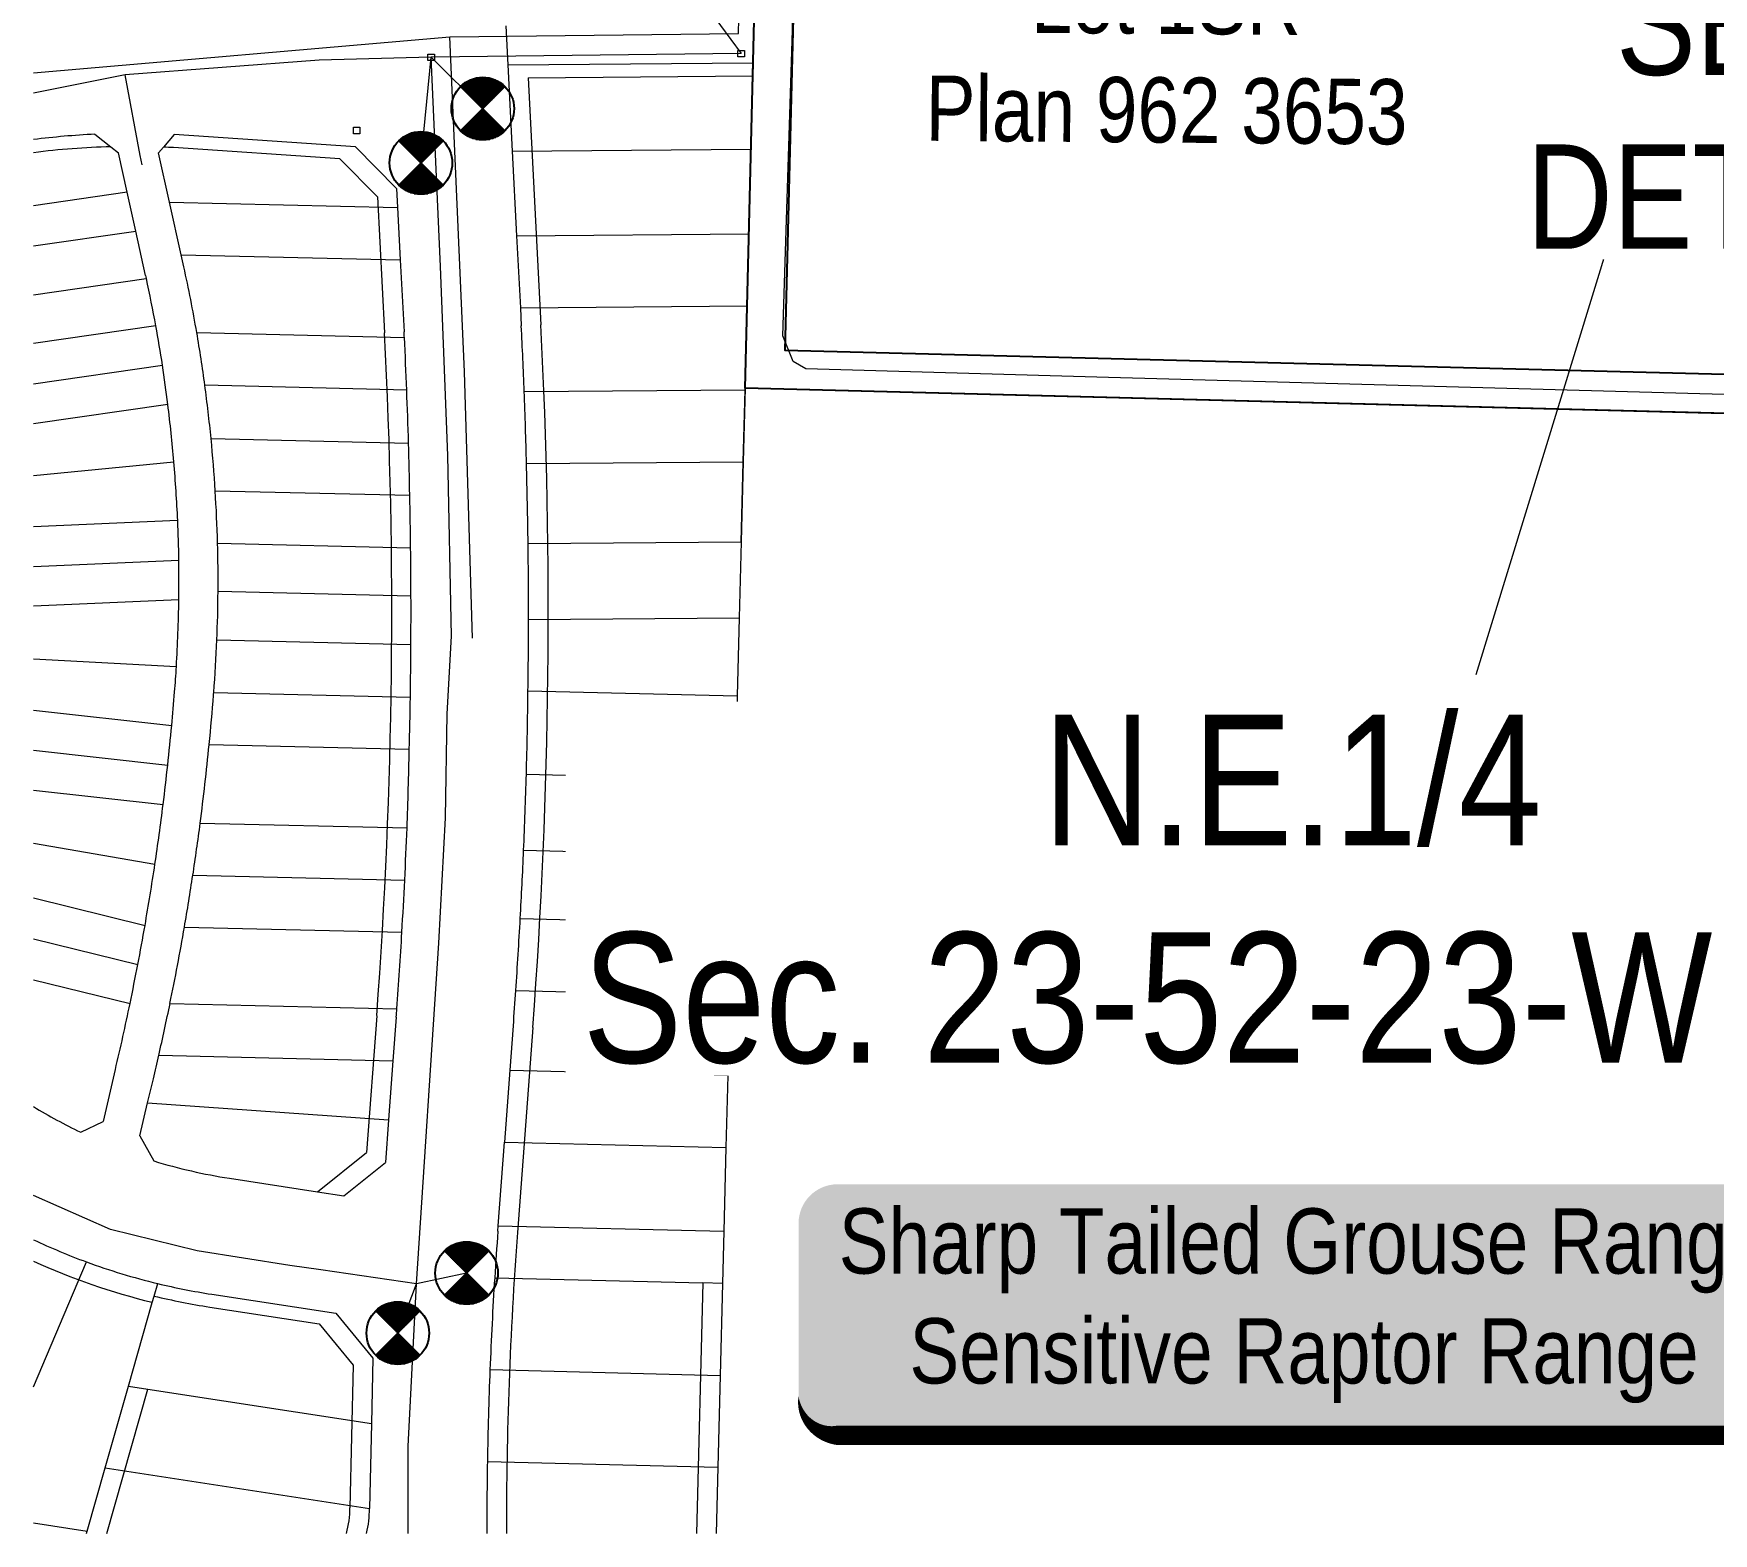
# Model space of a CAD drawing. Extents: x 47903 to 49482, y 5930913 to 5932062.
# Drawn here: x 48054.6 to 48312.1, y 5930912.9 to 5931142.8 of the extents above; entities that cross this region are included whole.
import ezdxf

# ---------------------------------------------------------------- set-up
doc = ezdxf.new("R2010")
doc.units = 0
doc.header["$LTSCALE"] = 5
doc.linetypes.add('foc-SEISMIC', pattern=[20.5, 15, -1, 0.5, -1, 0.5, -1, 0.5, -1])
doc.layers.add('AS-GENERAL', color=48, linetype='Continuous', lineweight=18)
doc.layers.add('AS-GENERAL-manhole', color=48, linetype='Continuous', lineweight=18)
for name, color, linetype, lineweight, true_color in [('AS-SANITARY', 7, 'foc-SANITARY', 9, 0x29a300), ('AS-STORM', 7, 'foc-STORM', 9, 0x29a300), ('AS-WATER PIPE', 7, 'foc-WATER', 9, 0x8ac4ff)]:
    doc.layers.add(name, color=color, linetype=linetype, lineweight=lineweight, true_color=true_color)
for name, color, linetype in [('AS-SEISMIC', 224, 'foc-SEISMIC'), ('AS-WILDLIFE-BLOCK', 131, 'Continuous'), ('C-RW', 13, 'Continuous'), ('C-SYMBOL', 7, 'Continuous'), ('DETAIL-T', 7, 'Continuous'), ('L-TITLEDB', 4, 'Continuous'), ('L-TITLEDB-T', 4, 'Continuous')]:
    doc.layers.add(name, color=color, linetype=linetype)
doc.styles.add('175L', font='', dxfattribs={"height": 20})
doc.styles.add('80', font='', dxfattribs={"height": 10})
doc.styles.add('80CG', font='', dxfattribs={"height": 10})
doc.styles.add('80L', font='', dxfattribs={"height": 10})
doc.styles.add('foc-LtypeFont', font='', dxfattribs={"height": 7.35})
doc.styles.get('175L').set_extended_font_data('Arial Narrow')
doc.styles.get('80').set_extended_font_data('Arial Narrow')
doc.styles.get('80CG').set_extended_font_data('Arial Narrow')
doc.styles.get('80L').set_extended_font_data('Arial Narrow')
doc.styles.get('foc-LtypeFont').set_extended_font_data('Arial Narrow')
doc.linetypes.add('foc-SANITARY', pattern='A,10,-1,["SN",foc-LtypeFont,S=0.2,R=0,X=-0.5,Y=-0.75],-2.75', length=13.75)
doc.linetypes.add('foc-STORM', pattern='A,10,-1,["ST",foc-LtypeFont,S=0.2,R=0,X=-0.5,Y=-0.75],-2.75', length=13.75)
doc.linetypes.add('foc-WATER', pattern='A,10,-1,["W",foc-LtypeFont,S=0.2,R=0,X=-0.425,Y=-0.75],-2', length=13)

# ---------------------------------------------------------------- blocks, each defined once
blk = doc.blocks.new('*U55')
h = blk.add_hatch(color=255)
edge = h.paths.add_edge_path()
edge.add_line((-71.5, -20), (71.5, -20))
edge.add_arc((71.5, -14), 6, 270, 360)
edge.add_line((77.5, -14), (77.5, 12.5))
edge.add_arc((71.5, 12.5), 6, 0, 90)
edge.add_line((71.5, 18.5), (-71.5, 18.5))
edge.add_arc((-71.5, 12.5), 6, 90, 180)
edge.add_line((-77.5, 12.5), (-77.5, -14))
edge.add_arc((-71.5, -14), 6, 180, 270)
at = {"color": 131, "flags": 128}
blk.add_lwpolyline([(-71.5, -20, 3, 3, 0), (71.5, -20, 3, 3, 0.414214), (77.5, -14, 3, 3, 0), (77.5, 12.5, 3, 0, 0.414214), (71.5, 18.5, 0, 0, 0), (-71.5, 18.5, 0, 0, 0.414214), (-77.5, 12.5, 0, 0, 0), (-77.5, -14, 0, 3, 0.414214)], format="xyseb", close=True, dxfattribs=at)
at = {"color": 131, "style": '80'}
blk.add_attdef('ENTER_TEXT_001', (-35.99, -5), '', height=10, dxfattribs=at)
blk = doc.blocks.new('*X46')
at = {"color": 0}
for p, q in [((102.12, -2061.56), (108.81, -2061.56)), ((102.18, -2061.72), (108.75, -2061.72)), ((102.29, -2061.41), (108.64, -2061.41)), ((102.33, -2061.87), (108.59, -2061.87)), ((102.47, -2061.25), (108.45, -2061.25)), ((102.49, -2062.03), (108.44, -2062.03)), ((102.65, -2062.19), (108.28, -2062.19)), ((102.68, -2061.09), (108.25, -2061.09)), ((102.8, -2062.34), (108.13, -2062.34)), ((102.92, -2060.94), (108.01, -2060.94)), ((102.96, -2062.5), (107.97, -2062.5)), ((103.18, -2060.78), (107.75, -2060.78)), ((103.5, -2060.62), (107.43, -2060.62)), ((103.89, -2060.47), (107.03, -2060.47)), ((104.45, -2060.31), (106.48, -2060.31)), ((103.12, -2062.66), (107.81, -2062.66)), ((103.27, -2062.81), (107.66, -2062.81)), ((103.43, -2062.97), (107.5, -2062.97)), ((103.58, -2063.12), (107.34, -2063.12)), ((103.74, -2063.28), (107.19, -2063.28)), ((103.9, -2063.44), (107.03, -2063.44)), ((104.05, -2063.59), (106.88, -2063.59)), ((104.21, -2063.75), (106.72, -2063.75)), ((104.37, -2063.91), (106.56, -2063.91)), ((104.52, -2064.06), (106.41, -2064.06)), ((104.68, -2064.22), (106.25, -2064.22)), ((104.83, -2064.37), (106.09, -2064.37)), ((104.99, -2064.53), (105.94, -2064.53)), ((105.15, -2064.69), (105.78, -2064.69)), ((105.3, -2064.84), (105.63, -2064.84)), ((105.31, -2065.16), (105.62, -2065.16)), ((102.81, -2067.66), (108.12, -2067.66)), ((102.97, -2067.5), (107.96, -2067.5)), ((103.13, -2067.34), (107.8, -2067.34)), ((103.28, -2067.19), (107.65, -2067.19)), ((103.44, -2067.03), (107.49, -2067.03)), ((103.59, -2066.87), (107.33, -2066.87)), ((103.75, -2066.72), (107.18, -2066.72)), ((103.91, -2066.56), (107.02, -2066.56)), ((104.06, -2066.41), (106.87, -2066.41)), ((104.22, -2066.25), (106.71, -2066.25)), ((104.38, -2066.09), (106.55, -2066.09)), ((104.53, -2065.94), (106.4, -2065.94)), ((104.69, -2065.78), (106.24, -2065.78)), ((104.84, -2065.62), (106.08, -2065.62)), ((105, -2065.47), (105.93, -2065.47)), ((105.16, -2065.31), (105.77, -2065.31)), ((102.11, -2068.44), (108.82, -2068.44)), ((102.19, -2068.28), (108.74, -2068.28)), ((102.28, -2068.59), (108.65, -2068.59)), ((102.34, -2068.12), (108.58, -2068.12)), ((102.46, -2068.75), (108.47, -2068.75)), ((102.5, -2067.97), (108.43, -2067.97)), ((102.66, -2067.81), (108.27, -2067.81)), ((102.67, -2068.91), (108.26, -2068.91)), ((102.9, -2069.06), (108.03, -2069.06)), ((103.17, -2069.22), (107.76, -2069.22)), ((103.48, -2069.37), (107.45, -2069.37)), ((103.87, -2069.53), (107.06, -2069.53)), ((104.41, -2069.69), (106.52, -2069.69))]:
    blk.add_line(p, q, dxfattribs=at)
blk = doc.blocks.new('SP')
for p, q in [((0.679, -0.679), (-0.679, 0.679)), ((-0.679, -0.679), (0.679, 0.679))]:
    blk.add_line(p, q)
blk.add_circle((0, 0), 0.96)
at = {"xscale": 0.2, "yscale": 0.2, "zscale": 0.2}
blk.add_blockref('*X46', (-21.093, 413.001), dxfattribs=at)

msp = doc.modelspace()

# ---------------------------------------------------------------- linework, layer by layer
at = {"layer": 'AS-GENERAL', "flags": 128}
for points in [[(48115.09, 5931139.7), (48116.09, 5931139.7), (48116.09, 5931138.7), (48115.09, 5931138.7)], [(48162.6, 5931140.27), (48163.6, 5931140.27), (48163.6, 5931139.27), (48162.6, 5931139.27)]]:
    msp.add_lwpolyline(points, close=True, dxfattribs=at)
at = {"layer": 'AS-GENERAL-manhole', "flags": 128}
msp.add_lwpolyline([(48103.66, 5931128.49), (48104.66, 5931128.49), (48104.66, 5931127.49), (48103.66, 5931127.49)], close=True, dxfattribs=at)
at = {"layer": 'AS-SANITARY'}
msp.add_line((48275.73, 5931044.58), (48303.97, 5931136.59), dxfattribs=at)
at = {"layer": 'AS-SANITARY', "flags": 128}
for points in [[(48336.09, 5931186.55), (48333.68, 5931134), (48303.97, 5931136.59), (48239.1, 5931166.95), (48173.78, 5931223.63), (48196.45, 5931291.42), (48196.56, 5931298.77), (48196.35, 5931319.29)], [(48054.64, 5931136.82), (48118.42, 5931142.32), (48162.7, 5931142.83), (48164.24, 5931210.35), (48148.95, 5931210.25)]]:
    msp.add_lwpolyline(points, dxfattribs=at)
at = {"layer": 'AS-SANITARY'}
msp.add_lwpolyline([(48358.03, 5930912.92), (48361.45, 5931040.44), (48362.53, 5931080.46), (48361.63, 5931084.34), (48360.44, 5931085.47), (48358.15, 5931086.27), (48219.38, 5931090.12), (48173.02, 5931091.45), (48171.04, 5931092.59), (48169.46, 5931096.51), (48170.98, 5931143.36), (48170.98, 5931144.81)], dxfattribs=at)
at = {"layer": 'AS-STORM'}
for p, q in [((48156.59, 5931148.59), (48163.1, 5931139.77)), ((48114.01, 5931123.02), (48115.59, 5931139.2)), ((48163.1, 5931139.77), (48115.59, 5931139.2)), ((48123.49, 5931131.34), (48115.59, 5931139.2)), ((48071, 5931124.16), (48068.66, 5931136.51)), ((48071.3, 5931122.72), (48071, 5931124.16)), ((48110.47, 5930943.63), (48113.35, 5930951.18)), ((48121, 5930952.84), (48113.35, 5930951.18))]:
    msp.add_line(p, q, dxfattribs=at)
for points in [[(48115.59, 5931139.2), (48098.42, 5931138.77), (48068.66, 5931136.51)], [(48118.69, 5931050.48), (48118.11, 5931078.16), (48117.02, 5931107.14), (48115.59, 5931139.2)], [(48068.66, 5931136.51), (48054.64, 5931133.69)], [(48113.35, 5930951.18), (48116.76, 5931003.4), (48117.79, 5931022.64), (48118.05, 5931038.58), (48118.69, 5931050.48)], [(48113.35, 5930951.18), (48098.65, 5930953.35), (48093.92, 5930953.97), (48079.73, 5930956.26), (48066.44, 5930959.52), (48054.64, 5930964.72)], [(48112.05, 5930912.92), (48112.05, 5930926.29), (48113.35, 5930951.18)]]:
    msp.add_lwpolyline(points, dxfattribs=at)
at = {"layer": 'AS-WATER PIPE'}
msp.add_lwpolyline([(48121.9, 5931050.14), (48120.7, 5931091), (48118.42, 5931142.32)], dxfattribs=at)
at = {"layer": 'C-RW', "flags": 128}
msp.add_lwpolyline([(48359.68, 5931083.44), (48163.69, 5931088.47), (48167.14, 5931228.4), (48177.27, 5931228.41), (48176.79, 5931214.44), (48172.79, 5931214.54), (48169.78, 5931094.31), (48359.83, 5931089.43)], close=True, dxfattribs=at)
at = {"layer": 'L-TITLEDB', "lineweight": 0}
for p, q in [((48127.01, 5931144.04), (48127.32, 5931138.04)), ((48127.32, 5931138.04), (48164.92, 5931138.36)), ((48164.92, 5931138.36), (48164.87, 5931136.36)), ((48164.92, 5931138.36), (48164.87, 5931136.36)), ((48127.32, 5931138.04), (48128, 5931124.79)), ((48130.42, 5931136.07), (48164.87, 5931136.36)), ((48130.42, 5931136.07), (48132.38, 5931098.19)), ((48164.87, 5931136.36), (48164.59, 5931125.1)), ((48164.87, 5931136.36), (48164.59, 5931125.1)), ((48064.03, 5931127.41), (48066.49, 5931125.5)), ((48066.49, 5931125.5), (48067.67, 5931124.58)), ((48074.55, 5931125.43), (48073.81, 5931124.57)), ((48076.2, 5931127.35), (48074.55, 5931125.43)), ((48103.97, 5931125.5), (48076.2, 5931127.35)), ((48110.29, 5931119.11), (48103.97, 5931125.5)), ((48069.01, 5931118.53), (48067.67, 5931124.58)), ((48075.48, 5931117.01), (48073.81, 5931124.57)), ((48101.6, 5931123.66), (48076.08, 5931125.36)), ((48107.35, 5931117.82), (48101.6, 5931123.66)), ((48128, 5931124.79), (48164.59, 5931125.1)), ((48128, 5931124.79), (48128.67, 5931111.85)), ((48164.59, 5931125.1), (48164.27, 5931112.15)), ((48164.59, 5931125.1), (48164.27, 5931112.15)), ((48069.01, 5931118.53), (48054.64, 5931116.45)), ((48070.32, 5931112.56), (48069.01, 5931118.53)), ((48107.35, 5931117.82), (48108.43, 5931096.96)), ((48110.29, 5931119.11), (48110.44, 5931116.19)), ((48075.48, 5931117.01), (48110.44, 5931116.19)), ((48077.26, 5931108.92), (48075.48, 5931117.01)), ((48110.44, 5931116.19), (48110.85, 5931108.15)), ((48054.64, 5931110.29), (48070.32, 5931112.56)), ((48071.82, 5931105.78), (48070.32, 5931112.56)), ((48128.67, 5931111.85), (48164.27, 5931112.15)), ((48128.67, 5931111.85), (48129.25, 5931100.81)), ((48164.27, 5931112.15), (48164, 5931101.09)), ((48164.27, 5931112.15), (48164, 5931101.09)), ((48077.26, 5931108.92), (48110.85, 5931108.15)), ((48077.67, 5931107.07), (48077.26, 5931108.92)), ((48110.85, 5931108.15), (48111.42, 5931097.1)), ((48054.64, 5931102.81), (48071.92, 5931105.32)), ((48129.25, 5931100.81), (48164, 5931101.09)), ((48129.25, 5931100.81), (48129.39, 5931098.02)), ((48164, 5931101.09), (48163.69, 5931088.47)), ((48164, 5931101.09), (48163.69, 5931088.47)), ((48073.38, 5931098.04), (48054.64, 5931095.33)), ((48079.65, 5931097.01), (48111.47, 5931096.27)), ((48054.64, 5931089.17), (48074.39, 5931092.02)), ((48111.83, 5931088.2), (48080.9, 5931088.93)), ((48129.85, 5931087.96), (48163.68, 5931088.23)), ((48163.69, 5931088.47), (48163.4, 5931077.18)), ((48163.4, 5931077.18), (48163.68, 5931088.23)), ((48163.4, 5931077.18), (48163.68, 5931088.23)), ((48163.68, 5931088.23), (48163.69, 5931088.47)), ((48163.68, 5931088.23), (48163.69, 5931088.47)), ((48163.69, 5931088.47), (48359.68, 5931083.44)), ((48075.22, 5931085.98), (48054.64, 5931083.01)), ((48081.84, 5931080.75), (48112.12, 5931080.05)), ((48054.64, 5931075.12), (48076.14, 5931077.2)), ((48130.18, 5931076.93), (48163.4, 5931077.18)), ((48163.1, 5931064.94), (48163.4, 5931077.18)), ((48163.4, 5931077.18), (48163.1, 5931064.94)), ((48082.48, 5931072.73), (48112.29, 5931072.06)), ((48076.72, 5931068.21), (48054.64, 5931067.25)), ((48082.84, 5931064.72), (48112.42, 5931064.02)), ((48130.43, 5931064.68), (48163.1, 5931064.94)), ((48163.1, 5931064.94), (48162.8, 5931053.29)), ((48163.1, 5931064.94), (48162.8, 5931053.29)), ((48054.64, 5931061.15), (48076.9, 5931062.12)), ((48076.9, 5931056.02), (48054.64, 5931055.05)), ((48112.48, 5931056.6), (48082.91, 5931057.31)), ((48130.49, 5931053.02), (48162.8, 5931053.29)), ((48162.8, 5931053.29), (48162.5, 5931041.31)), ((48162.8, 5931053.29), (48162.5, 5931041.31)), ((48082.73, 5931049.9), (48112.47, 5931049.19)), ((48054.64, 5931046.98), (48076.52, 5931045.82)), ((48082.26, 5931041.83), (48112.38, 5931041.1)), ((48130.41, 5931042.11), (48162.5, 5931041.31)), ((48162.5, 5931041.31), (48162.18, 5931028.47)), ((48162.5, 5931041.31), (48162.18, 5931028.47)), ((48054.64, 5931039.1), (48075.81, 5931036.77)), ((48054.64, 5931032.97), (48075.2, 5931030.71)), ((48081.55, 5931033.84), (48112.22, 5931033.12)), ((48130.17, 5931029.29), (48162.18, 5931028.47)), ((48162.18, 5931028.47), (48161.88, 5931016.83)), ((48162.18, 5931028.47), (48161.88, 5931016.83)), ((48054.64, 5931026.84), (48074.49, 5931024.66)), ((48080.17, 5931021.78), (48111.88, 5931021.06)), ((48054.64, 5931018.75), (48073.24, 5931015.49)), ((48129.75, 5931017.65), (48161.88, 5931016.83)), ((48161.88, 5931016.83), (48161.62, 5931006.39)), ((48161.88, 5931016.83), (48161.62, 5931006.39)), ((48079.05, 5931013.81), (48111.52, 5931013.06)), ((48054.64, 5931010.35), (48071.72, 5931006.13)), ((48129.24, 5931007.21), (48161.62, 5931006.39)), ((48077.76, 5931005.84), (48111.09, 5931005.07)), ((48161.62, 5931006.39), (48161.34, 5930995.35)), ((48161.62, 5931006.39), (48161.34, 5930995.35)), ((48054.64, 5931004.08), (48070.62, 5931000.13)), ((48054.64, 5930997.8), (48069.42, 5930994.15)), ((48075.55, 5930994.17), (48110.32, 5930993.36)), ((48128.55, 5930996.17), (48161.34, 5930995.35)), ((48161.34, 5930995.35), (48161.03, 5930983.11)), ((48161.34, 5930995.35), (48161.03, 5930983.11)), ((48107.23, 5930992.29), (48105.66, 5930971.3)), ((48110.22, 5930992.08), (48109.72, 5930985.37)), ((48128.17, 5930990.74), (48127.66, 5930983.94)), ((48131.15, 5930990.49), (48128.8, 5930959.05)), ((48067.17, 5930984.02), (48065.29, 5930976.09)), ((48073.83, 5930986.21), (48109.72, 5930985.37)), ((48109.72, 5930985.37), (48109.05, 5930976.32)), ((48127.66, 5930983.94), (48126.83, 5930972.91)), ((48127.66, 5930983.94), (48161.03, 5930983.11)), ((48072.12, 5930978.94), (48073, 5930982.63)), ((48161.03, 5930983.11), (48160.76, 5930972.07)), ((48161.03, 5930983.11), (48160.76, 5930972.07)), ((48070.93, 5930973.88), (48072.12, 5930978.94)), ((48072.12, 5930978.94), (48109.05, 5930976.32)), ((48061.87, 5930974.42), (48065.29, 5930976.09)), ((48109.05, 5930976.32), (48108.56, 5930969.77)), ((48070.93, 5930973.88), (48073.09, 5930970.03)), ((48098.14, 5930965.31), (48105.66, 5930971.3)), ((48125.87, 5930960.09), (48126.83, 5930972.91)), ((48126.83, 5930972.91), (48160.76, 5930972.07)), ((48160.76, 5930972.07), (48160.43, 5930959.23)), ((48160.76, 5930972.07), (48160.43, 5930959.23)), ((48102.18, 5930964.69), (48108.56, 5930969.77)), ((48084.66, 5930967.37), (48098.14, 5930965.31)), ((48098.14, 5930965.31), (48102.18, 5930964.69)), ((48125.81, 5930959.25), (48125.87, 5930960.09)), ((48125.87, 5930960.09), (48160.43, 5930959.23)), ((48160.43, 5930959.23), (48160.23, 5930951.23)), ((48160.43, 5930959.23), (48160.23, 5930951.23)), ((48054.64, 5930935.4), (48062.73, 5930954.55)), ((48073.11, 5930949.3), (48073.66, 5930951.23)), ((48125.32, 5930952.11), (48157.23, 5930951.31)), ((48157.23, 5930951.31), (48156.27, 5930912.92)), ((48160.23, 5930951.23), (48157.23, 5930951.31)), ((48160.23, 5930951.23), (48159.88, 5930937.14)), ((48160.23, 5930951.23), (48159.88, 5930937.14)), ((48069.18, 5930935.48), (48072.84, 5930948.34)), ((48072.84, 5930948.34), (48073.11, 5930949.3)), ((48081.94, 5930949.59), (48100.97, 5930946.68)), ((48081.64, 5930947.62), (48098.43, 5930945.05)), ((48100.97, 5930946.68), (48106.66, 5930939.77)), ((48098.43, 5930945.05), (48103.63, 5930938.73)), ((48103.63, 5930938.73), (48103.13, 5930916.85)), ((48106.66, 5930939.77), (48106.43, 5930929.77)), ((48124.6, 5930938.03), (48159.88, 5930937.14)), ((48065.62, 5930922.97), (48069.18, 5930935.48)), ((48065.89, 5930912.92), (48072.17, 5930935.02)), ((48069.18, 5930935.48), (48072.17, 5930935.02)), ((48072.17, 5930935.02), (48106.43, 5930929.77)), ((48159.88, 5930937.14), (48159.52, 5930923.06)), ((48159.88, 5930937.14), (48159.52, 5930923.06)), ((48106.43, 5930929.77), (48106.13, 5930916.76)), ((48062.87, 5930913.28), (48065.62, 5930922.97)), ((48065.62, 5930922.97), (48106.13, 5930916.76)), ((48124.2, 5930923.94), (48159.52, 5930923.06)), ((48159.52, 5930923.06), (48159.27, 5930912.92)), ((48159.52, 5930923.06), (48159.27, 5930912.92)), ((48054.64, 5930914.54), (48062.87, 5930913.28)), ((48062.77, 5930912.92), (48062.87, 5930913.28))]:
    msp.add_line(p, q, dxfattribs=at)
for centre, radius, start, end in [((48069.6, 5931009.21), 118.33, 92.698, 97.2603), ((48069.6, 5931009.21), 116.33, 91.5305, 97.385), ((48069.61, 5931009.21), 116.33, 86.811, 87.5664), ((47859.24, 5931059.14), 217.64, 12.2497, 12.3743), ((47859.29, 5931058.91), 217.64, 10.3564, 12.312), ((47859.28, 5931058.91), 223.64, 9.8108, 12.4371), ((47859.28, 5931058.94), 217.64, 8.7436, 10.349), ((47280.06, 5931053.26), 832.52, 2.96127, 3.0182), ((47279.99, 5931054.18), 850.53, 2.27634, 2.95489), ((47280, 5931054.07), 853.53, 355.7285, 2.96336), ((47859.28, 5931058.94), 223.64, 7.7063, 9.8024), ((47280.02, 5931054.1), 829.52, 355.7271, 2.96185), ((47280, 5931054.52), 832.52, 2.31832, 2.87422), ((47859.24, 5931059.18), 217.64, 7.073, 8.6789), ((47859.24, 5931059.18), 223.64, 5.5345, 7.6439), ((47280, 5931054.35), 832.52, 1.76859, 2.33006), ((47279.9, 5931056.62), 850.53, 1.36822, 2.11134), ((47859.26, 5931059.03), 217.64, 4.7892, 7.1125), ((47859.27, 5931058.96), 223.64, 3.5299, 5.5911), ((47279.87, 5931058.87), 832.52, 0.90805, 1.45774), ((47859.3, 5931058.61), 217.64, 2.5297, 4.9017), ((47279.97, 5931053.9), 850.53, 0.72612, 1.55189), ((47859.29, 5931058.58), 223.64, 1.5751, 3.6282), ((47279.97, 5931054.05), 832.52, 0.68607, 1.23955), ((47859.29, 5931058.92), 217.64, 0.8424, 2.4465), ((47859.28, 5931058.95), 223.64, 359.5788, 1.4781), ((47279.97, 5931054), 832.52, 0.17908, 0.6898), ((47279.97, 5931054.15), 850.53, 359.92406, 0.70942), ((47859.28, 5931059.01), 217.64, 359.2126, 0.8184), ((47859.28, 5931058.97), 217.64, 356.5363, 359.2252), ((47859.28, 5931058.96), 223.64, 357.6764, 359.5764), ((47279.97, 5931054.09), 832.52, 359.66249, 0.17266), ((47279.97, 5931053.94), 850.53, 359.20315, 359.93803), ((47859.28, 5931059.02), 223.64, 355.5914, 357.6621), ((47279.97, 5931054.06), 832.52, 359.10831, 359.66485), ((47859.29, 5931058.99), 217.64, 355.5011, 356.5296), ((47696.71, 5931072.07), 380.74, 354.6811, 355.4587), ((47696.7, 5931071.99), 386.74, 354.3383, 355.4702), ((47859.24, 5931058.53), 223.64, 355.6192, 355.7178), ((47279.97, 5931054.13), 832.52, 358.55367, 359.1032), ((47279.94, 5931051.75), 850.53, 358.48654, 359.35063), ((47696.68, 5931071.75), 380.74, 353.8126, 354.7294), ((47696.67, 5931071.72), 386.74, 352.5807, 354.3777), ((47279.88, 5931050.28), 832.52, 357.98852, 358.81857), ((47696.69, 5931071.81), 380.74, 352.8867, 353.8036), ((47280, 5931054.11), 850.53, 357.54312, 358.32761), ((47696.68, 5931071.74), 380.74, 351.5044, 352.8966), ((47696.69, 5931071.83), 386.74, 351.3725, 352.565), ((47280.03, 5931054.42), 832.52, 357.15227, 357.70392), ((47280, 5931054.09), 850.53, 356.84062, 357.54447), ((47696.68, 5931071.77), 380.74, 350.073, 351.4998), ((47696.68, 5931071.8), 386.74, 350.1813, 351.3774), ((47280.02, 5931054.16), 832.52, 356.61929, 357.17002), ((47280.01, 5931054.25), 850.53, 356.08396, 356.82935), ((47696.7, 5931071.86), 380.74, 349.1411, 350.0595), ((47696.68, 5931071.8), 386.74, 348.4209, 350.1813), ((47280.02, 5931054.1), 832.52, 355.8159, 356.6235), ((47696.69, 5931071.83), 380.74, 348.228, 349.1458), ((47696.68, 5931071.75), 380.74, 346.6772, 348.2398), ((47696.69, 5931071.82), 386.74, 347.2102, 348.4165), ((47280, 5931054.02), 850.53, 355.73325, 356.10009), ((47280, 5931053.89), 832.52, 355.74215, 355.83002), ((47696.69, 5931071.85), 386.74, 346.6621, 347.2065), ((48096.94, 5931047.47), 81.04, 238.534, 244.3504), ((48096.94, 5931047.47), 81.04, 252.8833, 261.286), ((48734.33, 5930913.71), 610.22, 175.72044, 176.39265), ((48734.33, 5930913.83), 607.22, 175.72895, 180.08524), ((48096.95, 5931047.49), 99.04, 244.7113, 249.7878), ((48096.95, 5931047.5), 102.04, 245.5041, 256.3301), ((48096.95, 5931047.49), 99.04, 249.7887, 256.3978), ((48096.94, 5931047.49), 99.04, 256.4044, 261.2897), ((48734.33, 5930913.82), 610.22, 176.40314, 177.72692), ((48096.94, 5931047.5), 101.04, 256.3622, 261.2924), ((48734.33, 5930913.8), 610.22, 177.72493, 179.04819), ((48734.33, 5930913.83), 610.22, 179.05063, 180.085), ((48088.12, 5930916.91), 15.01, 344.5906, 359.7574), ((48088.12, 5930916.9), 18.01, 347.2405, 359.5651)]:
    msp.add_arc(centre, radius, start, end, dxfattribs=at)

# ---------------------------------------------------------------- block references
at = {"layer": 'AS-SEISMIC', "xscale": 4.999078389999996, "yscale": 4.999078389999996, "zscale": 4.999078389999996}
for p in [(48123.49, 5931131.34), (48114.01, 5931123.02), (48121, 5930952.84), (48110.47, 5930943.63)]:
    msp.add_blockref('SP', p, dxfattribs=at)
at = {"layer": 'AS-WILDLIFE-BLOCK'}
ref = msp.add_blockref('*U55', (48249.37, 5930947.95), dxfattribs=dict(at, xscale=0.9998156779999999, yscale=0.9998156779999999, zscale=0.9998156779999999))
ref.add_attrib('ENTER_TEXT_001', 'Sharp Tailed Grouse Range', (48178.05, 5930952.75), dxfattribs={"layer": '0', "color": 131, "height": 9.9982, "style": '80'})
ref.add_attrib('ENTER_TEXT_002', 'Sensitive Raptor Range', (48188.88, 5930935.91), dxfattribs={"layer": '0', "color": 131, "height": 9.9982, "style": '80'})

# ---------------------------------------------------------------- next in the draw order: texts
at = {"layer": 'C-SYMBOL', "color": 3, "insert": (48138.17, 5931038.41), "char_height": 20, "width": 215.9844, "attachment_point": 1, "style": '175L', "bg_fill": 3, "box_fill_scale": 1.1, "bg_fill_color": 256, "bg_fill_transparency": 0}
msp.add_mtext('\\pi71.20505;N.E.1/4 \\P\\pi0.61842;Sec. 23-52-23-W.4M.', dxfattribs=at)
at = {"layer": 'DETAIL-T', "color": 3, "insert": (48315.52, 5931131.18), "char_height": 16, "width": 63.6361, "attachment_point": 5, "style": '80CG', "bg_fill": 3, "box_fill_scale": 1.1, "bg_fill_color": 256, "bg_fill_transparency": 0}
msp.add_mtext('SEE\\PDETAIL', dxfattribs=at)
at = {"layer": 'L-TITLEDB-T', "insert": (48191.02, 5931153.08), "char_height": 9.9982, "attachment_point": 1, "rotation": 359.5584, "style": '80L', "bg_fill": 2}
msp.add_mtext_dynamic_manual_height_columns('\\pi16.52718,t106.51065;Lot 1SR\\P\\pi0.50352,t90.48699;Plan 962 3653', width=73.463, gutter_width=50.01, heights=[0], dxfattribs=at)

doc.saveas('drawing.dxf')
